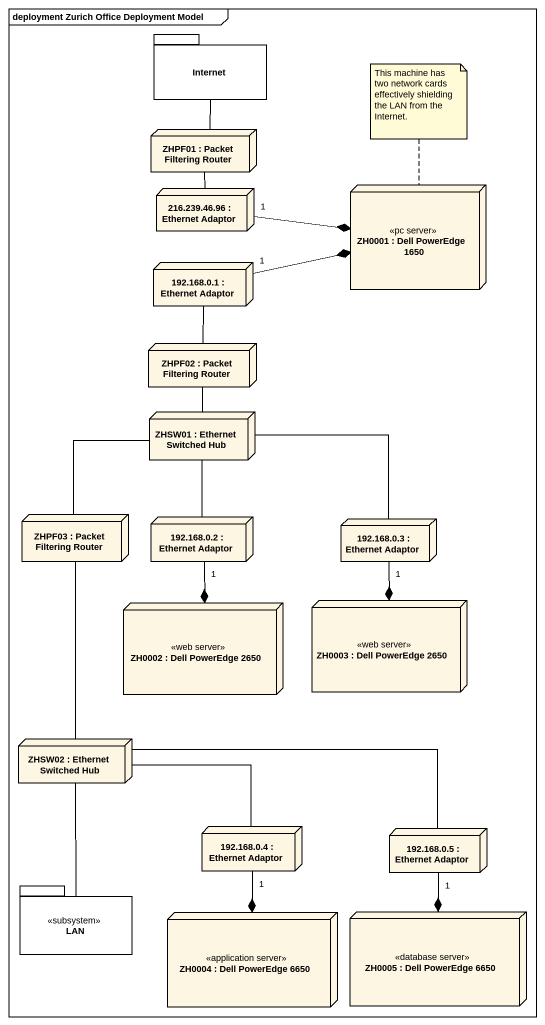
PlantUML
@startuml
mainframe deployment Zurich Office Deployment Model
package Internet {
}
node "ZHPF01 : Packet Filtering Router" as ZHPF01
node "216.239.46.96 : Ethernet Adaptor" as n216_239_46_96
node "ZH0001 : Dell PowerEdge 1650" as ZH0001 <<pc server>>
node "192.168.0.1 : Ethernet Adaptor" as n192_168_0_1
node "ZHPF02 : Packet Filtering Router" as ZHPF02
node "ZHSW01 : Ethernet Switched Hub" as ZHSW01
node "ZHPF03 : Packet Filtering Router" as ZHPF03
node "192.168.0.2 : Ethernet Adaptor" as n192_168_0_2
node "192.168.0.3 : Ethernet Adaptor" as n192_168_0_3
node "ZH0002 : Dell PowerEdge 2650" as ZH0002 <<web server>>
node "ZH0003 : Dell PowerEdge 2650" as ZH0003 <<web server>>
node "ZHSW02 : Ethernet Switched Hub" as ZHSW02
node "192.168.0.4 : Ethernet Adaptor" as n192_168_0_4
node "192.168.0.5 : Ethernet Adaptor" as n192_168_0_5
package LAN <<subsystem>> {
}
node "ZH0004 : Dell PowerEdge 6650" as ZH0004 <<application server>>
node "ZH0005 : Dell PowerEdge 6650" as ZH0005 <<database server>>
Internet -- ZHPF01
ZHPF01 -- n216_239_46_96
n216_239_46_96 "1" -right-* ZH0001
n192_168_0_1 "1" -right-* ZH0001
n192_168_0_1 -- ZHPF02
ZHPF02 -- ZHSW01
ZHPF03 -up- ZHSW01
ZHPF03 -- ZHSW02
n192_168_0_2 -up- ZHSW01
n192_168_0_2 "1" --* ZH0002
n192_168_0_3 -left- ZHSW01
n192_168_0_3 "1" --* ZH0003
ZHSW02 -- LAN
n192_168_0_4 -left- ZHSW02
n192_168_0_4 "1" --* ZH0004
n192_168_0_5 -left- ZHSW02
n192_168_0_5 "1" --* ZH0005
note top of ZH0001 : This machine has two network cards effectively shielding the LAN from the Internet.
@enduml
